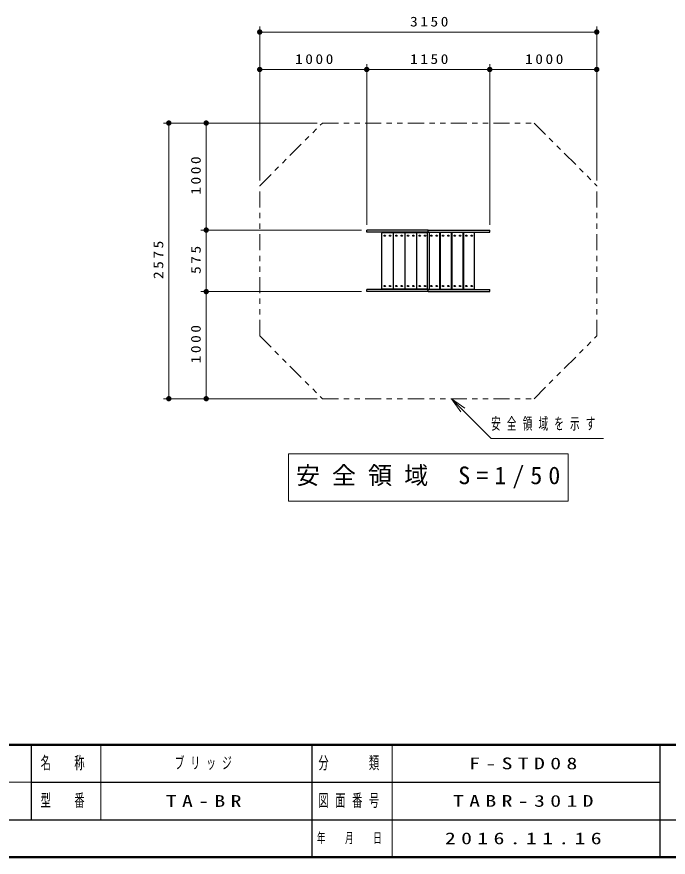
# Model space of a CAD drawing. Units: millimetres on the paper, scale 1:50. Extents: x -385 to 0, y -12 to 267.
# Drawn here: x -190.2 to -68.4, y 0 to 157 of the extents above; entities that cross this region are included whole.
import ezdxf

# ---------------------------------------------------------------- set-up
doc = ezdxf.new("R2010")
doc.units = ezdxf.units.MM
doc.linetypes.add('USER3', pattern=[8, 3, -1, 1, -1, 1, -1])
doc.layers.add('1_50', color=7, linetype='Continuous', lineweight=25)
doc.layers.add('LY_3', color=7, linetype='Continuous', lineweight=13)
doc.layers.add('LY_4', color=7, linetype='Continuous')
doc.styles.add('ＭＳ ゴシック', font='')
doc.styles.get('ＭＳ ゴシック').set_extended_font_data('MS Gothic')

# ---------------------------------------------------------------- blocks, each defined once
blk = doc.blocks.new('filled_dot')
at = {"color": 0, "linetype": 'Continuous', "lineweight": -2, "const_width": 1.25}
blk.add_lwpolyline([(-0.625, 0, 1), (0.625, 0, 1)], format="xyb", close=True, dxfattribs=at)

msp = doc.modelspace()

# ---------------------------------------------------------------- linework, layer by layer
at = {"layer": '1_50', "lineweight": 13}
for p, q in [((-144.768, 126.443), (-144.768, 155.158)), ((-144.768, 154.158), (-81.768, 154.158)), ((-81.768, 126.443), (-81.768, 155.158)), ((-144.768, 126.443), (-144.768, 148.158)), ((-124.768, 118.158), (-124.768, 148.158)), ((-101.768, 118.158), (-101.768, 148.158)), ((-81.768, 126.443), (-81.768, 148.158)), ((-144.768, 147.158), (-124.768, 147.158)), ((-124.768, 147.158), (-101.768, 147.158)), ((-101.768, 147.158), (-81.768, 147.158)), ((-134.052, 137.158), (-162.768, 137.158)), ((-161.768, 85.658), (-161.768, 137.158)), ((-154.768, 117.158), (-154.768, 137.158)), ((-125.768, 117.158), (-155.768, 117.158)), ((-154.768, 105.658), (-154.768, 117.158)), ((-125.768, 105.658), (-155.768, 105.658)), ((-154.768, 105.658), (-154.768, 85.658)), ((-134.052, 85.658), (-162.768, 85.658)), ((-108.929, 85.658), (-106.81, 83.534)), ((-108.929, 85.658), (-106.456, 83.888)), ((-107.164, 83.181), (-108.929, 85.658)), ((-139.418, 75.33), (-139.418, 66.53)), ((-87.118, 75.33), (-139.418, 75.33)), ((-87.118, 66.53), (-87.118, 75.33)), ((-139.418, 66.53), (-87.118, 66.53))]:
    msp.add_line(p, q, dxfattribs=at)
at = {"layer": '1_50', "color": 70, "linetype": 'USER3', "lineweight": 13}
for p, q in [((-144.768, 125.443), (-133.052, 137.158)), ((-133.052, 137.158), (-93.484, 137.158)), ((-93.484, 137.158), (-81.768, 125.443)), ((-144.768, 97.374), (-144.768, 125.443)), ((-81.768, 97.374), (-81.768, 125.443)), ((-144.768, 97.374), (-133.052, 85.658)), ((-93.484, 85.658), (-81.768, 97.374)), ((-133.052, 85.658), (-93.484, 85.658))]:
    msp.add_line(p, q, dxfattribs=at)
at = {"layer": '1_50', "color": 1}
for p, q in [((-113.268, 117.158), (-124.768, 117.158)), ((-124.768, 116.778), (-124.768, 117.158)), ((-124.768, 116.778), (-124.768, 117.158)), ((-113.268, 116.778), (-124.768, 116.778)), ((-113.268, 116.778), (-113.268, 117.158)), ((-113.268, 116.778), (-113.268, 117.158)), ((-113.268, 116.778), (-113.268, 117.158)), ((-113.268, 117.158), (-101.768, 117.158)), ((-113.268, 116.778), (-113.268, 117.158)), ((-113.268, 116.778), (-101.768, 116.778)), ((-101.768, 116.778), (-101.768, 117.158)), ((-113.268, 106.038), (-124.768, 106.038)), ((-124.768, 105.658), (-124.768, 106.038)), ((-124.768, 105.658), (-124.768, 106.038)), ((-113.268, 105.658), (-124.768, 105.658)), ((-113.268, 105.658), (-113.268, 106.038)), ((-113.268, 105.658), (-113.268, 106.038)), ((-113.268, 105.658), (-113.268, 106.038)), ((-113.268, 106.038), (-101.768, 106.038)), ((-113.268, 105.658), (-113.268, 106.038)), ((-113.268, 105.658), (-101.768, 105.658)), ((-101.768, 105.658), (-101.768, 106.038))]:
    msp.add_line(p, q, dxfattribs=at)
at = {"layer": '1_50', "color": 40}
for p, q in [((-121.948, 106.208), (-121.948, 116.608)), ((-121.848, 116.708), (-119.948, 116.708)), ((-119.848, 116.608), (-119.848, 106.208)), ((-119.768, 106.208), (-119.768, 116.608)), ((-119.668, 116.708), (-117.768, 116.708)), ((-117.668, 116.608), (-117.668, 106.208)), ((-117.588, 106.208), (-117.588, 116.608)), ((-117.488, 116.708), (-115.588, 116.708)), ((-115.488, 116.608), (-115.488, 106.208)), ((-115.408, 106.208), (-115.408, 116.608)), ((-115.308, 116.708), (-113.458, 116.708)), ((-111.228, 116.708), (-113.078, 116.708)), ((-111.128, 106.208), (-111.128, 116.608)), ((-111.048, 116.608), (-111.048, 106.208)), ((-109.048, 116.708), (-110.948, 116.708)), ((-108.948, 106.208), (-108.948, 116.608)), ((-108.868, 116.608), (-108.868, 106.208)), ((-106.868, 116.708), (-108.768, 116.708)), ((-106.768, 106.208), (-106.768, 116.608)), ((-106.688, 116.608), (-106.688, 106.208)), ((-104.688, 116.708), (-106.588, 116.708)), ((-104.588, 106.208), (-104.588, 116.608)), ((-119.948, 106.108), (-121.848, 106.108)), ((-117.768, 106.108), (-119.668, 106.108)), ((-115.588, 106.108), (-117.488, 106.108)), ((-113.458, 106.108), (-115.308, 106.108)), ((-113.078, 106.108), (-111.228, 106.108)), ((-110.948, 106.108), (-109.048, 106.108)), ((-108.768, 106.108), (-106.868, 106.108)), ((-106.588, 106.108), (-104.688, 106.108))]:
    msp.add_line(p, q, dxfattribs=at)
at = {"layer": '1_50', "color": 2}
for p, q in [((-113.458, 116.778), (-113.078, 116.778)), ((-113.078, 116.778), (-113.458, 116.778)), ((-113.078, 116.778), (-113.458, 116.778)), ((-113.458, 116.778), (-113.078, 116.778)), ((-113.458, 116.778), (-113.078, 116.778)), ((-113.458, 116.778), (-113.078, 116.778)), ((-113.458, 116.778), (-113.458, 106.038)), ((-113.078, 116.778), (-113.078, 106.038)), ((-113.078, 106.038), (-113.458, 106.038)), ((-113.458, 106.038), (-113.078, 106.038)), ((-113.458, 106.038), (-113.078, 106.038)), ((-113.078, 106.038), (-113.458, 106.038)), ((-113.078, 106.038), (-113.458, 106.038)), ((-113.078, 106.038), (-113.458, 106.038))]:
    msp.add_line(p, q, dxfattribs=at)
at = {"layer": '1_50', "lineweight": 13}
msp.add_lwpolyline([(-108.929, 85.658), (-101.518, 78.23), (-80.518, 78.23)], dxfattribs=at)
at = {"layer": '1_50'}
for centre in [(-121.398, 116.108), (-120.398, 116.108), (-119.218, 116.108), (-118.218, 116.108), (-117.038, 116.108), (-116.038, 116.108), (-114.858, 116.108), (-113.858, 116.108), (-112.678, 116.108), (-111.678, 116.108), (-110.498, 116.108), (-109.498, 116.108), (-108.318, 116.108), (-107.318, 116.108), (-106.138, 116.108), (-105.138, 116.108), (-121.398, 106.708), (-120.398, 106.708), (-119.218, 106.708), (-118.218, 106.708), (-117.038, 106.708), (-116.038, 106.708), (-114.858, 106.708), (-113.858, 106.708), (-112.678, 106.708), (-111.678, 106.708), (-110.498, 106.708), (-109.498, 106.708), (-108.318, 106.708), (-107.318, 106.708), (-106.138, 106.708), (-105.138, 106.708)]:
    msp.add_circle(centre, 0.12, dxfattribs=at)
at = {"layer": '1_50', "color": 40}
for centre, start, end in [((-121.848, 116.608), 90, 180), ((-119.948, 116.608), 0, 90), ((-119.668, 116.608), 90, 180), ((-117.768, 116.608), 0, 90), ((-117.488, 116.608), 90, 180), ((-115.588, 116.608), 0, 90), ((-115.308, 116.608), 90, 180), ((-111.228, 116.608), 0, 90), ((-110.948, 116.608), 90, 180), ((-109.048, 116.608), 0, 90), ((-108.768, 116.608), 90, 180), ((-106.868, 116.608), 0, 90), ((-106.588, 116.608), 90, 180), ((-104.688, 116.608), 0, 90), ((-121.848, 106.208), 180, 270), ((-119.948, 106.208), 270, 0), ((-119.668, 106.208), 180, 270), ((-117.768, 106.208), 270, 0), ((-117.488, 106.208), 180, 270), ((-115.588, 106.208), 270, 0), ((-115.308, 106.208), 180, 270), ((-111.228, 106.208), 270, 0), ((-110.948, 106.208), 180, 270), ((-109.048, 106.208), 270, 0), ((-108.768, 106.208), 180, 270), ((-106.868, 106.208), 270, 0), ((-106.588, 106.208), 180, 270), ((-104.688, 106.208), 270, 0)]:
    msp.add_arc(centre, 0.1, start, end, dxfattribs=at)
at = {"layer": 'LY_3', "lineweight": 50}
for p, q in [((-385, 21), (0, 21)), ((-385, 0), (0, 0))]:
    msp.add_line(p, q, dxfattribs=at)
at = {"layer": 'LY_3', "color": 211, "lineweight": 25}
for p, q in [((-187.5, 21), (-187.5, 7)), ((-135, 21), (-135, 0)), ((-70, 21), (-70, 0)), ((-187.5, 14), (-70, 14)), ((-242.5, 7), (0, 7))]:
    msp.add_line(p, q, dxfattribs=at)
at = {"layer": 'LY_3'}
for p, q in [((-174.5, 21), (-174.5, 7)), ((-120, 21), (-120, 0)), ((-242.5, 14), (-187.5, 14))]:
    msp.add_line(p, q, dxfattribs=at)

# ---------------------------------------------------------------- block references
at = {"layer": '1_50', "lineweight": 13, "xscale": 0.4, "yscale": 0.4}
for p in [(-144.768, 154.158), (-144.768, 147.158), (-124.768, 147.158), (-101.768, 147.158)]:
    msp.add_blockref('filled_dot', p, dxfattribs=at)
for p, rotation in [((-81.768, 154.158), 180), ((-124.768, 147.158), 180), ((-101.768, 147.158), 180), ((-81.768, 147.158), 180), ((-161.768, 137.158), 270), ((-154.768, 137.158), 270), ((-154.768, 117.158), 270), ((-154.768, 117.158), 90), ((-154.768, 105.658), 90), ((-154.768, 105.658), 270), ((-161.768, 85.658), 90), ((-154.768, 85.658), 90)]:
    msp.add_blockref('filled_dot', p, dxfattribs=dict(at, rotation=rotation))

# ---------------------------------------------------------------- texts
at = {"layer": '1_50', "style": 'ＭＳ ゴシック'}
for s, insert, char_height, attachment_point in [('\\T1.33;\\W1.15;3150', (-112.845, 155.158), 1.833, 8), ('\\T1.33;\\W1.15;1000', (-134.347, 148.158), 1.833, 8), ('\\T1.33;\\W1.15;1150', (-112.847, 148.158), 1.833, 8), ('\\T1.33;\\W1.15;1000', (-91.347, 148.158), 1.833, 8), ('\\T1.64;\\W0.6;安全領域を示す', (-101.518, 80.88), 2.199, 4), ('\\T1.5;安全領域\\~S=1/50', (-138.018, 70.93), 3.299, 4)]:
    msp.add_mtext(s, dxfattribs=dict(at, insert=insert, char_height=char_height, attachment_point=attachment_point))
at = {"layer": '1_50', "char_height": 1.833, "attachment_point": 8, "rotation": 90, "style": 'ＭＳ ゴシック'}
for s, insert in [('\\T1.33;\\W1.15;1000', (-155.768, 127.579)), ('\\T1.33;\\W1.15;2575', (-162.768, 111.825)), ('\\T1.33;\\W1.15;575', (-155.768, 111.825)), ('\\T1.33;\\W1.15;1000', (-155.768, 96.079))]:
    msp.add_mtext(s, dxfattribs=dict(at, insert=insert))
at = {"layer": 'LY_3', "color": 4, "attachment_point": 5, "style": 'ＭＳ ゴシック'}
for s, insert, char_height in [('\\T1.64;\\W0.6;名\u3000称', (-181, 17.5), 2.346), ('\\T1.64;\\W0.6;分\u3000\u3000類', (-127.5, 17.5), 2.346), ('\\T1.64;\\W0.6;型\u3000番', (-181, 10.5), 2.346), ('\\T1.64;\\W0.6;図面番号', (-127.5, 10.5), 2.346), ('\\T1.64;\\W0.6;年\u3000月\u3000日', (-127.5, 3.5), 1.906)]:
    msp.add_mtext(s, dxfattribs=dict(at, insert=insert, char_height=char_height))
at = {"layer": 'LY_4', "char_height": 2.199, "attachment_point": 5, "style": 'ＭＳ ゴシック'}
for s, insert in [('\\T1.64;\\W0.6;ブリッジ', (-154.75, 17.5)), ('\\T1.5;\\W1.35;F-STD08', (-95, 17.5)), ('\\T1.5;\\W1.35;TA-BR', (-154.75, 10.5)), ('\\T1.5;\\W1.35;TABR-301D', (-95, 10.5)), ('\\T1.5;\\W1.35;2016.11.16', (-95, 3.5))]:
    msp.add_mtext(s, dxfattribs=dict(at, insert=insert))

doc.saveas('drawing.dxf')
